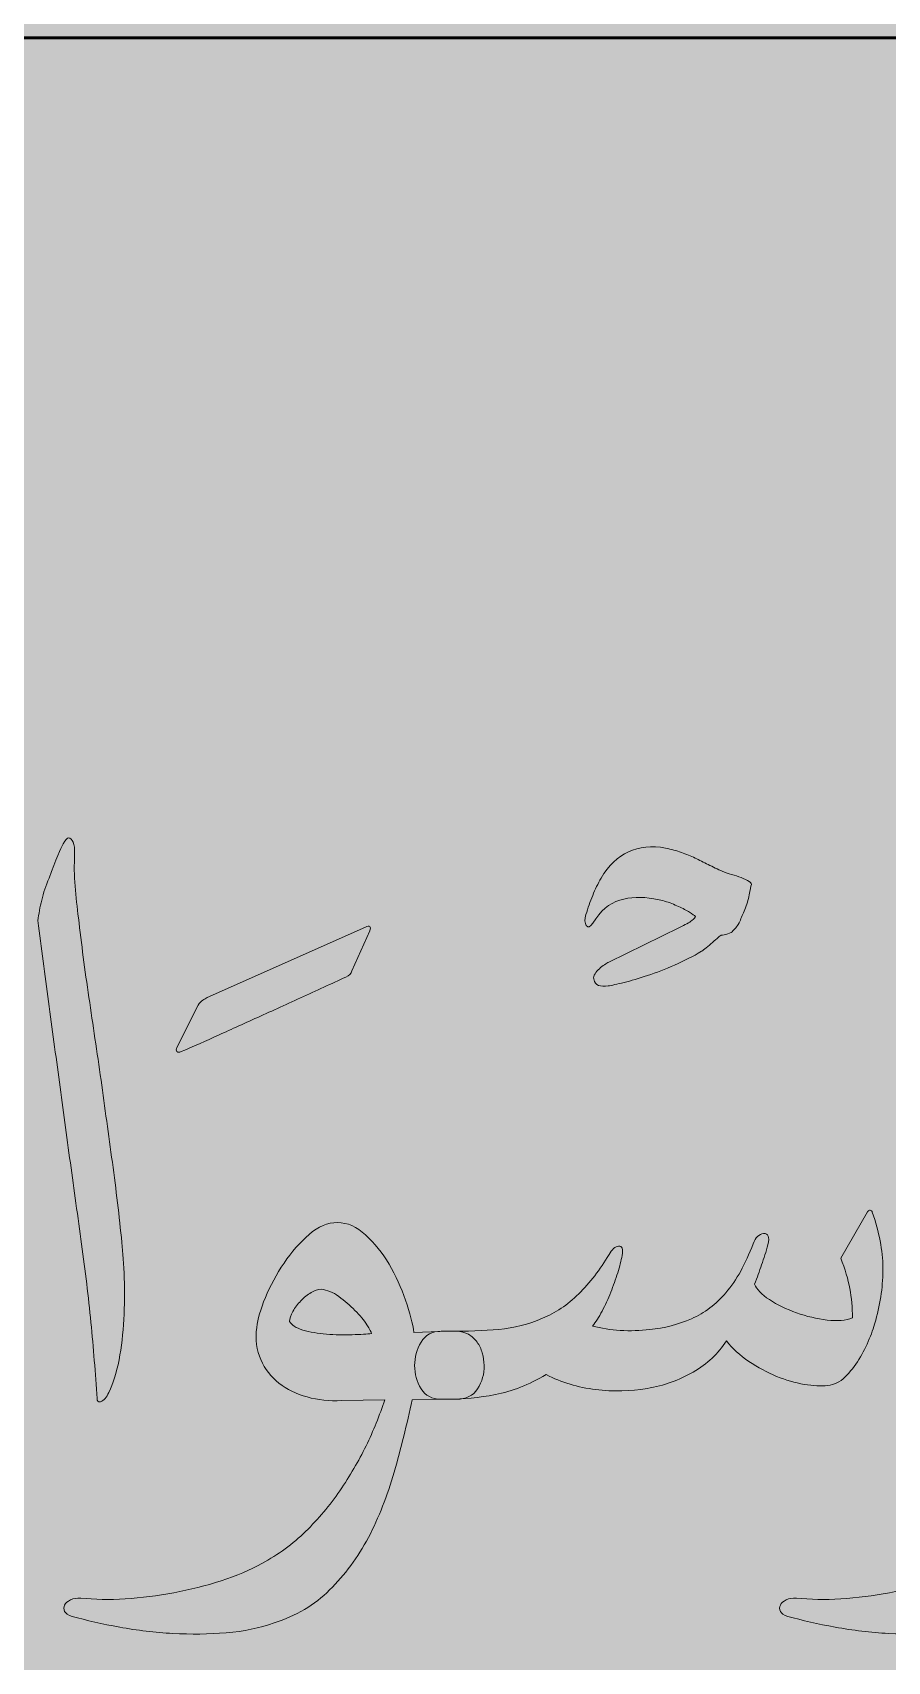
# Model space of a CAD drawing. Header units: inches. Extents: x -1481 to -429, y -1676 to -696.
# Drawn here: x -857.57 to -847.21, y -884.96 to -865.23 of the extents above; entities that cross this region are included whole.
import ezdxf

# ---------------------------------------------------------------- set-up
doc = ezdxf.new("R2010")
doc.units = ezdxf.units.IN
doc.header["$MEASUREMENT"] = 0
doc.layers.add('Layer 1', color=7, linetype='Continuous')

# ---------------------------------------------------------------- blocks, each defined once
blk = doc.blocks.new('block 233')
at = {"layer": 'Layer 1', "true_color": 0x009344}
h = blk.add_hatch(color=114, dxfattribs=at)
h.dxf.hatch_style = 2
h.paths.add_polyline_path([(-693.785, -985.727), (-933.785, -985.727), (-933.785, -695.727), (-693.785, -695.727)])
blk = doc.blocks.new('block 298')
at = {"layer": 'Layer 1', "true_color": 0x49c6ea}
h = blk.add_hatch(color=133, dxfattribs=at)
h.dxf.hatch_style = 2
h.paths.add_polyline_path([(-918.978, -972.482), (-748.663, -972.482), (-748.663, -755.291), (-918.978, -755.291)])
h = blk.add_hatch(color=133, dxfattribs=at)
h.dxf.hatch_style = 2
h.paths.add_polyline_path([(-907.24, -967.404), (-761.143, -967.404), (-761.143, -765.838), (-907.24, -765.838)])
at = {"layer": 'Layer 1', "true_color": 0xfff4c8}
h = blk.add_hatch(color=254, dxfattribs=at)
h.dxf.hatch_style = 2
h.paths.add_polyline_path([(-911.867, -897.818), (-756.165, -897.818), (-756.165, -865.294), (-911.867, -865.294)])
at = {"layer": 'Layer 1', "lineweight": 0}
blk.add_lwpolyline([(-911.867, -897.818), (-756.165, -897.818), (-756.165, -865.294), (-911.867, -865.294), (-911.867, -897.818)], dxfattribs=at)
at = {"layer": 'Layer 1', "color": 44, "lineweight": 53, "true_color": 0xaf7e09}
blk.add_lwpolyline([(-911.867, -897.818), (-756.165, -897.818), (-756.165, -865.294), (-911.867, -865.294), (-911.867, -897.818)], dxfattribs=at)
blk = doc.blocks.new('block 332')
at = {"layer": 'Layer 1', "true_color": 0x231f20}
h = blk.add_hatch(color=250, dxfattribs=at)
h.dxf.hatch_style = 2
edge = h.paths.add_edge_path()
edge.add_spline(control_points=[(-853.777, -876.671), (-853.952, -876.752), (-854.135, -876.836), (-854.326, -876.923), (-854.517, -877.01), (-854.701, -877.095), (-854.88, -877.175), (-855.058, -877.255), (-855.224, -877.331), (-855.378, -877.401), (-855.532, -877.471), (-855.663, -877.529), (-855.772, -877.574), (-855.796, -877.584), (-855.814, -877.584), (-855.825, -877.574), (-855.835, -877.563), (-855.835, -877.548), (-855.825, -877.527), (-855.825, -877.527), (-855.567, -877.012), (-855.567, -877.012), (-855.55, -876.984), (-855.531, -876.964), (-855.512, -876.952), (-855.493, -876.94), (-855.475, -876.928), (-855.457, -876.918), (-855.457, -876.918), (-853.541, -876.068), (-853.541, -876.068), (-853.485, -876.043), (-853.468, -876.057), (-853.489, -876.11), (-853.489, -876.11), (-853.704, -876.598), (-853.704, -876.598), (-853.715, -876.629), (-853.739, -876.654), (-853.777, -876.671)], knot_values=[0, 0, 0, 0, 1, 1, 1, 2, 2, 2, 3, 3, 3, 4, 4, 4, 5, 5, 5, 6, 6, 6, 7, 7, 7, 8, 8, 8, 9, 9, 9, 10, 10, 10, 11, 11, 11, 12, 12, 12, 13, 13, 13, 13], degree=3, periodic=1)
at = {"layer": 'Layer 1', "lineweight": 0}
blk.add_open_spline([(-853.777, -876.671), (-853.952, -876.752), (-854.135, -876.836), (-854.326, -876.923), (-854.517, -877.01), (-854.701, -877.095), (-854.88, -877.175), (-855.058, -877.255), (-855.224, -877.331), (-855.378, -877.401), (-855.532, -877.471), (-855.663, -877.529), (-855.772, -877.574), (-855.796, -877.584), (-855.814, -877.584), (-855.825, -877.574), (-855.835, -877.563), (-855.835, -877.548), (-855.825, -877.527), (-855.825, -877.527), (-855.567, -877.012), (-855.567, -877.012), (-855.55, -876.984), (-855.531, -876.964), (-855.512, -876.952), (-855.493, -876.94), (-855.475, -876.928), (-855.457, -876.918), (-855.457, -876.918), (-853.541, -876.068), (-853.541, -876.068), (-853.485, -876.043), (-853.468, -876.057), (-853.489, -876.11), (-853.489, -876.11), (-853.704, -876.598), (-853.704, -876.598), (-853.715, -876.629), (-853.739, -876.654), (-853.777, -876.671)], degree=3, knots=[0, 0, 0, 0, 1, 1, 1, 2, 2, 2, 3, 3, 3, 4, 4, 4, 5, 5, 5, 6, 6, 6, 7, 7, 7, 8, 8, 8, 9, 9, 9, 10, 10, 10, 11, 11, 11, 12, 12, 12, 13, 13, 13, 13], dxfattribs=at)
blk = doc.blocks.new('block 333')
at = {"layer": 'Layer 1', "true_color": 0x231f20}
h = blk.add_hatch(color=250, dxfattribs=at)
h.dxf.hatch_style = 2
edge = h.paths.add_edge_path()
edge.add_spline(control_points=[(-848.863, -875.55), (-848.87, -875.575), (-848.878, -875.617), (-848.889, -875.677), (-848.9, -875.736), (-848.917, -875.795), (-848.942, -875.855), (-848.963, -875.904), (-848.983, -875.952), (-849.004, -875.999), (-849.025, -876.047), (-849.054, -876.084), (-849.088, -876.112), (-849.096, -876.126), (-849.116, -876.138), (-849.149, -876.149), (-849.182, -876.159), (-849.209, -876.165), (-849.23, -876.165), (-849.234, -876.165), (-849.245, -876.173), (-849.264, -876.191), (-849.283, -876.208), (-849.306, -876.228), (-849.333, -876.251), (-849.359, -876.274), (-849.384, -876.296), (-849.409, -876.317), (-849.433, -876.338), (-849.452, -876.352), (-849.466, -876.359), (-849.571, -876.422), (-849.681, -876.478), (-849.794, -876.527), (-849.908, -876.576), (-850.017, -876.618), (-850.122, -876.653), (-850.227, -876.688), (-850.322, -876.716), (-850.406, -876.737), (-850.49, -876.758), (-850.555, -876.772), (-850.6, -876.779), (-850.645, -876.786), (-850.684, -876.784), (-850.715, -876.773), (-850.747, -876.763), (-850.766, -876.737), (-850.773, -876.695), (-850.777, -876.674), (-850.772, -876.653), (-850.757, -876.632), (-850.744, -876.611), (-850.726, -876.591), (-850.705, -876.571), (-850.684, -876.552), (-850.663, -876.535), (-850.642, -876.522), (-850.621, -876.507), (-850.604, -876.497), (-850.59, -876.49), (-850.59, -876.49), (-849.734, -876.07), (-849.734, -876.07), (-849.664, -876.039), (-849.614, -876.011), (-849.584, -875.986), (-849.555, -875.962), (-849.54, -875.946), (-849.54, -875.939), (-849.54, -875.936), (-849.556, -875.923), (-849.587, -875.902), (-849.619, -875.881), (-849.659, -875.858), (-849.708, -875.834), (-849.757, -875.81), (-849.811, -875.787), (-849.871, -875.766), (-849.93, -875.745), (-849.988, -875.731), (-850.044, -875.724), (-850.194, -875.696), (-850.332, -875.701), (-850.458, -875.74), (-850.584, -875.778), (-850.693, -875.87), (-850.784, -876.018), (-850.815, -876.067), (-850.842, -876.076), (-850.863, -876.047), (-850.883, -876.017), (-850.885, -875.972), (-850.868, -875.913), (-850.843, -875.836), (-850.816, -875.76), (-850.786, -875.684), (-850.757, -875.609), (-850.722, -875.538), (-850.684, -875.472), (-850.502, -875.167), (-850.241, -875.047), (-849.902, -875.109), (-849.832, -875.124), (-849.768, -875.141), (-849.71, -875.162), (-849.653, -875.183), (-849.597, -875.206), (-849.545, -875.23), (-849.493, -875.255), (-849.439, -875.281), (-849.385, -875.309), (-849.331, -875.337), (-849.272, -875.365), (-849.209, -875.393), (-849.195, -875.4), (-849.169, -875.409), (-849.131, -875.419), (-849.092, -875.43), (-849.054, -875.442), (-849.015, -875.456), (-848.977, -875.47), (-848.942, -875.485), (-848.91, -875.5), (-848.878, -875.516), (-848.863, -875.533), (-848.863, -875.55)], knot_values=[0, 0, 0, 0, 1, 1, 1, 2, 2, 2, 3, 3, 3, 4, 4, 4, 5, 5, 5, 6, 6, 6, 7, 7, 7, 8, 8, 8, 9, 9, 9, 10, 10, 10, 11, 11, 11, 12, 12, 12, 13, 13, 13, 14, 14, 14, 15, 15, 15, 16, 16, 16, 17, 17, 17, 18, 18, 18, 19, 19, 19, 20, 20, 20, 21, 21, 21, 22, 22, 22, 23, 23, 23, 24, 24, 24, 25, 25, 25, 26, 26, 26, 27, 27, 27, 28, 28, 28, 29, 29, 29, 30, 30, 30, 31, 31, 31, 32, 32, 32, 33, 33, 33, 34, 34, 34, 35, 35, 35, 36, 36, 36, 37, 37, 37, 38, 38, 38, 39, 39, 39, 40, 40, 40, 41, 41, 41, 42, 42, 42, 42], degree=3, periodic=1)
at = {"layer": 'Layer 1', "lineweight": 0}
blk.add_open_spline([(-848.863, -875.55), (-848.87, -875.575), (-848.878, -875.617), (-848.889, -875.677), (-848.9, -875.736), (-848.917, -875.795), (-848.942, -875.855), (-848.963, -875.904), (-848.983, -875.952), (-849.004, -875.999), (-849.025, -876.047), (-849.054, -876.084), (-849.088, -876.112), (-849.096, -876.126), (-849.116, -876.138), (-849.149, -876.149), (-849.182, -876.159), (-849.209, -876.165), (-849.23, -876.165), (-849.234, -876.165), (-849.245, -876.173), (-849.264, -876.191), (-849.283, -876.208), (-849.306, -876.228), (-849.333, -876.251), (-849.359, -876.274), (-849.384, -876.296), (-849.409, -876.317), (-849.433, -876.338), (-849.452, -876.352), (-849.466, -876.359), (-849.571, -876.422), (-849.681, -876.478), (-849.794, -876.527), (-849.908, -876.576), (-850.017, -876.618), (-850.122, -876.653), (-850.227, -876.688), (-850.322, -876.716), (-850.406, -876.737), (-850.49, -876.758), (-850.555, -876.772), (-850.6, -876.779), (-850.645, -876.786), (-850.684, -876.784), (-850.715, -876.773), (-850.747, -876.763), (-850.766, -876.737), (-850.773, -876.695), (-850.777, -876.674), (-850.772, -876.653), (-850.757, -876.632), (-850.744, -876.611), (-850.726, -876.591), (-850.705, -876.571), (-850.684, -876.552), (-850.663, -876.535), (-850.642, -876.522), (-850.621, -876.507), (-850.604, -876.497), (-850.59, -876.49), (-850.59, -876.49), (-849.734, -876.07), (-849.734, -876.07), (-849.664, -876.039), (-849.614, -876.011), (-849.584, -875.986), (-849.555, -875.962), (-849.54, -875.946), (-849.54, -875.939), (-849.54, -875.936), (-849.556, -875.923), (-849.587, -875.902), (-849.619, -875.881), (-849.659, -875.858), (-849.708, -875.834), (-849.757, -875.81), (-849.811, -875.787), (-849.871, -875.766), (-849.93, -875.745), (-849.988, -875.731), (-850.044, -875.724), (-850.194, -875.696), (-850.332, -875.701), (-850.458, -875.74), (-850.584, -875.778), (-850.693, -875.87), (-850.784, -876.018), (-850.815, -876.067), (-850.842, -876.076), (-850.863, -876.047), (-850.883, -876.017), (-850.885, -875.972), (-850.868, -875.913), (-850.843, -875.836), (-850.816, -875.76), (-850.786, -875.684), (-850.757, -875.609), (-850.722, -875.538), (-850.684, -875.472), (-850.502, -875.167), (-850.241, -875.047), (-849.902, -875.109), (-849.832, -875.124), (-849.768, -875.141), (-849.71, -875.162), (-849.653, -875.183), (-849.597, -875.206), (-849.545, -875.23), (-849.493, -875.255), (-849.439, -875.281), (-849.385, -875.309), (-849.331, -875.337), (-849.272, -875.365), (-849.209, -875.393), (-849.195, -875.4), (-849.169, -875.409), (-849.131, -875.419), (-849.092, -875.43), (-849.054, -875.442), (-849.015, -875.456), (-848.977, -875.47), (-848.942, -875.485), (-848.91, -875.5), (-848.878, -875.516), (-848.863, -875.533), (-848.863, -875.55)], degree=3, knots=[0, 0, 0, 0, 1, 1, 1, 2, 2, 2, 3, 3, 3, 4, 4, 4, 5, 5, 5, 6, 6, 6, 7, 7, 7, 8, 8, 8, 9, 9, 9, 10, 10, 10, 11, 11, 11, 12, 12, 12, 13, 13, 13, 14, 14, 14, 15, 15, 15, 16, 16, 16, 17, 17, 17, 18, 18, 18, 19, 19, 19, 20, 20, 20, 21, 21, 21, 22, 22, 22, 23, 23, 23, 24, 24, 24, 25, 25, 25, 26, 26, 26, 27, 27, 27, 28, 28, 28, 29, 29, 29, 30, 30, 30, 31, 31, 31, 32, 32, 32, 33, 33, 33, 34, 34, 34, 35, 35, 35, 36, 36, 36, 37, 37, 37, 38, 38, 38, 39, 39, 39, 40, 40, 40, 41, 41, 41, 42, 42, 42, 42], dxfattribs=at)
blk = doc.blocks.new('block 297')
at = {"layer": 'Layer 1', "true_color": 0x231f20}
h = blk.add_hatch(color=250, dxfattribs=at)
h.dxf.hatch_style = 2
edge = h.paths.add_edge_path()
edge.add_spline(control_points=[(-862.208, -880.47), (-862.124, -880.533), (-862.019, -880.578), (-861.893, -880.604), (-861.767, -880.63), (-861.638, -880.642), (-861.507, -880.638), (-861.376, -880.635), (-861.248, -880.618), (-861.124, -880.588), (-861, -880.558), (-860.896, -880.517), (-860.812, -880.465), (-860.644, -880.367), (-860.513, -880.239), (-860.418, -880.082), (-860.324, -879.924), (-860.227, -879.73), (-860.129, -879.499), (-860.115, -879.464), (-860.094, -879.435), (-860.066, -879.412), (-860.038, -879.39), (-860.011, -879.377), (-859.985, -879.373), (-859.959, -879.37), (-859.938, -879.377), (-859.922, -879.394), (-859.906, -879.412), (-859.904, -879.443), (-859.914, -879.489), (-859.935, -879.58), (-859.957, -879.664), (-859.98, -879.74), (-860.003, -879.817), (-860.033, -879.91), (-860.072, -880.019), (-860.058, -880.085), (-860.004, -880.157), (-859.912, -880.234), (-859.819, -880.311), (-859.707, -880.376), (-859.576, -880.431), (-859.444, -880.485), (-859.304, -880.521), (-859.153, -880.538), (-859.003, -880.556), (-858.861, -880.538), (-858.728, -880.486), (-858.728, -880.353), (-858.737, -880.23), (-858.754, -880.116), (-858.772, -880.002), (-858.802, -879.875), (-858.844, -879.735), (-858.844, -879.735), (-858.534, -879.116), (-858.534, -879.116), (-858.509, -879.07), (-858.488, -879.067), (-858.471, -879.105), (-858.387, -879.382), (-858.343, -879.625), (-858.34, -879.835), (-858.336, -880.045), (-858.366, -880.267), (-858.429, -880.502), (-858.45, -880.585), (-858.477, -880.67), (-858.51, -880.756), (-858.544, -880.842), (-858.583, -880.921), (-858.628, -880.995), (-858.674, -881.068), (-858.727, -881.131), (-858.788, -881.184), (-858.85, -881.236), (-858.919, -881.273), (-858.996, -881.294), (-859.125, -881.326), (-859.255, -881.334), (-859.384, -881.32), (-859.514, -881.306), (-859.639, -881.272), (-859.759, -881.218), (-859.88, -881.164), (-859.994, -881.09), (-860.101, -880.998), (-860.207, -880.905), (-860.301, -880.797), (-860.381, -880.675), (-860.595, -880.951), (-860.829, -881.15), (-861.085, -881.27), (-861.34, -881.391), (-861.63, -881.441), (-861.956, -881.42), (-861.931, -881.591), (-861.918, -881.764), (-861.916, -881.937), (-861.915, -882.11), (-861.927, -882.282), (-861.953, -882.451), (-861.979, -882.621), (-862.021, -882.785), (-862.079, -882.945), (-862.137, -883.104), (-862.215, -883.252), (-862.313, -883.388), (-862.46, -883.588), (-862.633, -883.762), (-862.832, -883.91), (-863.032, -884.059), (-863.245, -884.182), (-863.473, -884.28), (-863.704, -884.378), (-863.942, -884.451), (-864.186, -884.498), (-864.431, -884.545), (-864.675, -884.569), (-864.916, -884.569), (-865.196, -884.569), (-865.458, -884.525), (-865.703, -884.438), (-865.948, -884.35), (-866.161, -884.224), (-866.341, -884.06), (-866.521, -883.895), (-866.664, -883.695), (-866.769, -883.459), (-866.874, -883.223), (-866.926, -882.954), (-866.926, -882.653), (-866.926, -882.324), (-866.871, -882.007), (-866.761, -881.701), (-866.651, -881.395), (-866.506, -881.105), (-866.328, -880.832), (-866.307, -880.801), (-866.288, -880.786), (-866.273, -880.788), (-866.257, -880.789), (-866.244, -880.799), (-866.233, -880.816), (-866.223, -880.834), (-866.216, -880.854), (-866.212, -880.877), (-866.209, -880.9), (-866.209, -880.914), (-866.212, -880.921), (-866.279, -881.1), (-866.339, -881.271), (-866.393, -881.436), (-866.448, -881.6), (-866.488, -881.759), (-866.514, -881.913), (-866.54, -882.067), (-866.549, -882.219), (-866.54, -882.367), (-866.532, -882.516), (-866.496, -882.666), (-866.433, -882.816), (-866.321, -883.089), (-866.14, -883.311), (-865.89, -883.483), (-865.639, -883.654), (-865.297, -883.74), (-864.864, -883.74), (-864.619, -883.74), (-864.37, -883.717), (-864.118, -883.672), (-863.866, -883.626), (-863.623, -883.554), (-863.389, -883.456), (-863.154, -883.358), (-862.938, -883.232), (-862.741, -883.079), (-862.543, -882.925), (-862.378, -882.739), (-862.245, -882.522), (-862.245, -882.333), (-862.263, -882.154), (-862.3, -881.984), (-862.336, -881.814), (-862.386, -881.651), (-862.449, -881.493), (-862.512, -881.333), (-862.586, -881.175), (-862.67, -881.021), (-862.754, -880.867), (-862.843, -880.71), (-862.937, -880.549), (-862.899, -880.423), (-862.869, -880.301), (-862.848, -880.184), (-862.827, -880.067), (-862.796, -879.947), (-862.754, -879.824), (-862.743, -879.797), (-862.729, -879.783), (-862.712, -879.785), (-862.694, -879.787), (-862.675, -879.8), (-862.654, -879.824), (-862.57, -879.943), (-862.493, -880.055), (-862.423, -880.16), (-862.353, -880.265), (-862.281, -880.369), (-862.208, -880.47)], knot_values=[0, 0, 0, 0, 1, 1, 1, 2, 2, 2, 3, 3, 3, 4, 4, 4, 5, 5, 5, 6, 6, 6, 7, 7, 7, 8, 8, 8, 9, 9, 9, 10, 10, 10, 11, 11, 11, 12, 12, 12, 13, 13, 13, 14, 14, 14, 15, 15, 15, 16, 16, 16, 17, 17, 17, 18, 18, 18, 19, 19, 19, 20, 20, 20, 21, 21, 21, 22, 22, 22, 23, 23, 23, 24, 24, 24, 25, 25, 25, 26, 26, 26, 27, 27, 27, 28, 28, 28, 29, 29, 29, 30, 30, 30, 31, 31, 31, 32, 32, 32, 33, 33, 33, 34, 34, 34, 35, 35, 35, 36, 36, 36, 37, 37, 37, 38, 38, 38, 39, 39, 39, 40, 40, 40, 41, 41, 41, 42, 42, 42, 43, 43, 43, 44, 44, 44, 45, 45, 45, 46, 46, 46, 47, 47, 47, 48, 48, 48, 49, 49, 49, 50, 50, 50, 51, 51, 51, 52, 52, 52, 53, 53, 53, 54, 54, 54, 55, 55, 55, 56, 56, 56, 57, 57, 57, 58, 58, 58, 59, 59, 59, 60, 60, 60, 61, 61, 61, 62, 62, 62, 63, 63, 63, 64, 64, 64, 65, 65, 65, 66, 66, 66, 67, 67, 67, 68, 68, 68, 69, 69, 69, 70, 70, 70, 70], degree=3, periodic=1)
edge = h.paths.add_edge_path()
edge.add_spline(control_points=[(-857.143, -874.985), (-857.088, -874.989), (-857.061, -875.054), (-857.065, -875.18), (-857.072, -875.313), (-857.07, -875.443), (-857.06, -875.571), (-857.049, -875.698), (-857.035, -875.827), (-857.018, -875.956), (-856.983, -876.268), (-856.941, -876.589), (-856.892, -876.919), (-856.843, -877.25), (-856.794, -877.583), (-856.745, -877.919), (-856.699, -878.252), (-856.654, -878.584), (-856.608, -878.916), (-856.563, -879.249), (-856.524, -879.573), (-856.493, -879.887), (-856.479, -880.01), (-856.469, -880.153), (-856.464, -880.318), (-856.459, -880.482), (-856.46, -880.649), (-856.469, -880.819), (-856.478, -880.989), (-856.497, -881.152), (-856.527, -881.31), (-856.557, -881.467), (-856.598, -881.598), (-856.65, -881.703), (-856.678, -881.763), (-856.711, -881.801), (-856.75, -881.819), (-856.781, -881.822), (-856.795, -881.808), (-856.792, -881.777), (-856.813, -881.472), (-856.838, -881.165), (-856.868, -880.856), (-856.898, -880.546), (-856.935, -880.23), (-856.981, -879.908), (-857.026, -879.576), (-857.072, -879.247), (-857.117, -878.922), (-857.163, -878.596), (-857.206, -878.271), (-857.248, -877.946), (-857.294, -877.62), (-857.339, -877.295), (-857.382, -876.969), (-857.426, -876.644), (-857.469, -876.317), (-857.511, -875.988), (-857.5, -875.907), (-857.485, -875.824), (-857.464, -875.739), (-857.443, -875.653), (-857.413, -875.564), (-857.374, -875.473), (-857.29, -875.246), (-857.234, -875.108), (-857.204, -875.059), (-857.174, -875.01), (-857.154, -874.985), (-857.143, -874.985)], knot_values=[0, 0, 0, 0, 1, 1, 1, 2, 2, 2, 3, 3, 3, 4, 4, 4, 5, 5, 5, 6, 6, 6, 7, 7, 7, 8, 8, 8, 9, 9, 9, 10, 10, 10, 11, 11, 11, 12, 12, 12, 13, 13, 13, 14, 14, 14, 15, 15, 15, 16, 16, 16, 17, 17, 17, 18, 18, 18, 19, 19, 19, 20, 20, 20, 21, 21, 21, 22, 22, 22, 23, 23, 23, 23], degree=3, periodic=1)
h = blk.add_hatch(color=250, dxfattribs=at)
h.dxf.hatch_style = 2
edge = h.paths.add_edge_path()
edge.add_spline(control_points=[(-848.84, -879.903), (-848.812, -879.826), (-848.77, -879.785), (-848.714, -879.78), (-848.658, -879.775), (-848.64, -879.819), (-848.661, -879.914), (-848.686, -879.998), (-848.711, -880.079), (-848.738, -880.158), (-848.764, -880.236), (-848.793, -880.314), (-848.824, -880.391), (-848.8, -880.454), (-848.739, -880.517), (-848.643, -880.58), (-848.547, -880.643), (-848.438, -880.696), (-848.315, -880.738), (-848.193, -880.783), (-848.069, -880.813), (-847.945, -880.827), (-847.821, -880.841), (-847.719, -880.832), (-847.638, -880.801), (-847.638, -880.675), (-847.648, -880.557), (-847.669, -880.446), (-847.69, -880.336), (-847.727, -880.213), (-847.78, -880.076), (-847.78, -880.076), (-847.454, -879.515), (-847.454, -879.515), (-847.447, -879.501), (-847.437, -879.495), (-847.423, -879.496), (-847.409, -879.498), (-847.4, -879.506), (-847.397, -879.52), (-847.313, -879.761), (-847.27, -879.985), (-847.268, -880.192), (-847.266, -880.398), (-847.295, -880.61), (-847.355, -880.827), (-847.372, -880.893), (-847.398, -880.97), (-847.433, -881.055), (-847.468, -881.141), (-847.51, -881.224), (-847.559, -881.305), (-847.608, -881.385), (-847.664, -881.456), (-847.727, -881.517), (-847.79, -881.578), (-847.86, -881.612), (-847.937, -881.619), (-848.018, -881.63), (-848.113, -881.626), (-848.223, -881.606), (-848.333, -881.587), (-848.445, -881.555), (-848.556, -881.509), (-848.672, -881.46), (-848.784, -881.4), (-848.892, -881.328), (-849.001, -881.256), (-849.092, -881.173), (-849.165, -881.079), (-849.263, -881.233), (-849.397, -881.359), (-849.567, -881.457), (-849.737, -881.555), (-849.923, -881.621), (-850.126, -881.656), (-850.329, -881.691), (-850.537, -881.696), (-850.75, -881.669), (-850.964, -881.643), (-851.163, -881.583), (-851.349, -881.488), (-851.559, -881.611), (-851.764, -881.691), (-851.965, -881.73), (-852.167, -881.768), (-852.355, -881.787), (-852.53, -881.787), (-852.53, -881.787), (-852.624, -881.787), (-852.624, -881.787), (-852.732, -881.787), (-852.813, -881.745), (-852.865, -881.659), (-852.918, -881.573), (-852.944, -881.48), (-852.944, -881.378), (-852.944, -881.277), (-852.918, -881.182), (-852.865, -881.095), (-852.813, -881.007), (-852.732, -880.963), (-852.624, -880.963), (-852.624, -880.963), (-852.53, -880.963), (-852.53, -880.963), (-852.309, -880.963), (-852.107, -880.956), (-851.923, -880.94), (-851.74, -880.924), (-851.564, -880.879), (-851.396, -880.806), (-851.238, -880.743), (-851.091, -880.644), (-850.955, -880.509), (-850.819, -880.375), (-850.696, -880.216), (-850.588, -880.034), (-850.553, -879.971), (-850.514, -879.937), (-850.472, -879.932), (-850.43, -879.927), (-850.416, -879.964), (-850.43, -880.045), (-850.441, -880.108), (-850.458, -880.178), (-850.483, -880.255), (-850.507, -880.332), (-850.535, -880.411), (-850.567, -880.491), (-850.598, -880.572), (-850.633, -880.648), (-850.672, -880.719), (-850.71, -880.791), (-850.749, -880.851), (-850.787, -880.9), (-850.682, -880.928), (-850.57, -880.946), (-850.451, -880.953), (-850.332, -880.96), (-850.213, -880.956), (-850.094, -880.942), (-849.916, -880.925), (-849.747, -880.881), (-849.588, -880.811), (-849.429, -880.741), (-849.29, -880.636), (-849.171, -880.496), (-849.104, -880.419), (-849.045, -880.332), (-848.992, -880.234), (-848.94, -880.136), (-848.889, -880.026), (-848.84, -879.903)], knot_values=[0, 0, 0, 0, 1, 1, 1, 2, 2, 2, 3, 3, 3, 4, 4, 4, 5, 5, 5, 6, 6, 6, 7, 7, 7, 8, 8, 8, 9, 9, 9, 10, 10, 10, 11, 11, 11, 12, 12, 12, 13, 13, 13, 14, 14, 14, 15, 15, 15, 16, 16, 16, 17, 17, 17, 18, 18, 18, 19, 19, 19, 20, 20, 20, 21, 21, 21, 22, 22, 22, 23, 23, 23, 24, 24, 24, 25, 25, 25, 26, 26, 26, 27, 27, 27, 28, 28, 28, 29, 29, 29, 30, 30, 30, 31, 31, 31, 32, 32, 32, 33, 33, 33, 34, 34, 34, 35, 35, 35, 36, 36, 36, 37, 37, 37, 38, 38, 38, 39, 39, 39, 40, 40, 40, 41, 41, 41, 42, 42, 42, 43, 43, 43, 44, 44, 44, 45, 45, 45, 46, 46, 46, 47, 47, 47, 48, 48, 48, 49, 49, 49, 50, 50, 50, 51, 51, 51, 51], degree=3, periodic=1)
h = blk.add_hatch(color=250, dxfattribs=at)
h.dxf.hatch_style = 2
edge = h.paths.add_edge_path()
edge.add_spline(control_points=[(-853.305, -881.793), (-853.305, -881.793), (-853.829, -881.803), (-853.829, -881.803), (-853.976, -881.81), (-854.115, -881.795), (-854.247, -881.759), (-854.378, -881.722), (-854.492, -881.666), (-854.588, -881.591), (-854.684, -881.515), (-854.758, -881.421), (-854.808, -881.307), (-854.859, -881.193), (-854.876, -881.063), (-854.858, -880.916), (-854.848, -880.818), (-854.813, -880.698), (-854.753, -880.554), (-854.694, -880.411), (-854.619, -880.271), (-854.527, -880.137), (-854.437, -880.002), (-854.335, -879.887), (-854.223, -879.79), (-854.111, -879.694), (-853.997, -879.646), (-853.882, -879.646), (-853.759, -879.646), (-853.645, -879.696), (-853.538, -879.796), (-853.431, -879.895), (-853.336, -880.013), (-853.252, -880.15), (-853.172, -880.29), (-853.105, -880.436), (-853.053, -880.588), (-853, -880.74), (-852.967, -880.871), (-852.953, -880.979), (-852.953, -880.979), (-852.533, -880.963), (-852.533, -880.963), (-852.533, -880.963), (-852.433, -880.963), (-852.433, -880.963), (-852.381, -880.963), (-852.334, -880.976), (-852.292, -881), (-852.25, -881.025), (-852.215, -881.056), (-852.187, -881.095), (-852.159, -881.133), (-852.138, -881.177), (-852.124, -881.226), (-852.11, -881.275), (-852.103, -881.326), (-852.103, -881.378), (-852.099, -881.48), (-852.125, -881.573), (-852.181, -881.659), (-852.237, -881.745), (-852.321, -881.787), (-852.433, -881.787), (-852.433, -881.787), (-852.533, -881.787), (-852.533, -881.787), (-852.533, -881.787), (-852.974, -881.793), (-852.974, -881.793), (-853.037, -882.09), (-853.11, -882.382), (-853.192, -882.669), (-853.274, -882.956), (-853.378, -883.22), (-853.504, -883.462), (-853.634, -883.703), (-853.79, -883.915), (-853.974, -884.097), (-854.157, -884.279), (-854.382, -884.412), (-854.648, -884.496), (-854.823, -884.559), (-855.016, -884.599), (-855.228, -884.616), (-855.44, -884.634), (-855.655, -884.636), (-855.874, -884.624), (-856.092, -884.612), (-856.308, -884.587), (-856.519, -884.548), (-856.731, -884.51), (-856.923, -884.466), (-857.094, -884.417), (-857.143, -884.403), (-857.174, -884.383), (-857.186, -884.357), (-857.198, -884.33), (-857.198, -884.305), (-857.186, -884.28), (-857.174, -884.256), (-857.15, -884.235), (-857.115, -884.217), (-857.08, -884.2), (-857.038, -884.193), (-856.989, -884.196), (-856.825, -884.214), (-856.645, -884.217), (-856.451, -884.204), (-856.257, -884.192), (-856.061, -884.168), (-855.863, -884.131), (-855.666, -884.094), (-855.474, -884.046), (-855.289, -883.987), (-855.103, -883.927), (-854.939, -883.857), (-854.795, -883.777), (-854.596, -883.668), (-854.419, -883.539), (-854.265, -883.388), (-854.111, -883.238), (-853.973, -883.073), (-853.85, -882.895), (-853.728, -882.716), (-853.622, -882.535), (-853.533, -882.352), (-853.444, -882.168), (-853.368, -881.982), (-853.305, -881.793)], knot_values=[0, 0, 0, 0, 1, 1, 1, 2, 2, 2, 3, 3, 3, 4, 4, 4, 5, 5, 5, 6, 6, 6, 7, 7, 7, 8, 8, 8, 9, 9, 9, 10, 10, 10, 11, 11, 11, 12, 12, 12, 13, 13, 13, 14, 14, 14, 15, 15, 15, 16, 16, 16, 17, 17, 17, 18, 18, 18, 19, 19, 19, 20, 20, 20, 21, 21, 21, 22, 22, 22, 23, 23, 23, 24, 24, 24, 25, 25, 25, 26, 26, 26, 27, 27, 27, 28, 28, 28, 29, 29, 29, 30, 30, 30, 31, 31, 31, 32, 32, 32, 33, 33, 33, 34, 34, 34, 35, 35, 35, 36, 36, 36, 37, 37, 37, 38, 38, 38, 39, 39, 39, 40, 40, 40, 41, 41, 41, 42, 42, 42, 43, 43, 43, 43], degree=3, periodic=1)
edge = h.paths.add_edge_path()
edge.add_spline(control_points=[(-854.459, -880.843), (-854.438, -880.888), (-854.385, -880.923), (-854.299, -880.948), (-854.213, -880.972), (-854.118, -880.989), (-854.013, -880.998), (-853.908, -881.006), (-853.804, -881.009), (-853.701, -881.005), (-853.598, -881.002), (-853.52, -880.997), (-853.467, -880.99), (-853.467, -880.976), (-853.486, -880.941), (-853.522, -880.885), (-853.559, -880.829), (-853.607, -880.771), (-853.667, -880.711), (-853.726, -880.648), (-853.792, -880.592), (-853.864, -880.541), (-853.935, -880.49), (-854.006, -880.461), (-854.076, -880.454), (-854.115, -880.454), (-854.156, -880.467), (-854.199, -880.494), (-854.243, -880.52), (-854.284, -880.553), (-854.323, -880.593), (-854.361, -880.634), (-854.394, -880.677), (-854.42, -880.722), (-854.446, -880.767), (-854.459, -880.808), (-854.459, -880.843)], knot_values=[0, 0, 0, 0, 1, 1, 1, 2, 2, 2, 3, 3, 3, 4, 4, 4, 5, 5, 5, 6, 6, 6, 7, 7, 7, 8, 8, 8, 9, 9, 9, 10, 10, 10, 11, 11, 11, 12, 12, 12, 12], degree=3, periodic=1)
h = blk.add_hatch(color=250, dxfattribs=at)
h.dxf.hatch_style = 2
edge = h.paths.add_edge_path()
edge.add_spline(control_points=[(-844.63, -881.793), (-844.63, -881.793), (-845.155, -881.803), (-845.155, -881.803), (-845.302, -881.81), (-845.441, -881.795), (-845.572, -881.759), (-845.704, -881.722), (-845.817, -881.666), (-845.913, -881.591), (-846.01, -881.515), (-846.083, -881.421), (-846.134, -881.307), (-846.185, -881.193), (-846.201, -881.063), (-846.184, -880.916), (-846.173, -880.818), (-846.138, -880.698), (-846.079, -880.554), (-846.019, -880.411), (-845.944, -880.271), (-845.853, -880.137), (-845.762, -880.002), (-845.661, -879.887), (-845.549, -879.79), (-845.437, -879.694), (-845.323, -879.646), (-845.208, -879.646), (-845.085, -879.646), (-844.971, -879.696), (-844.864, -879.796), (-844.757, -879.895), (-844.662, -880.013), (-844.578, -880.15), (-844.497, -880.29), (-844.431, -880.436), (-844.378, -880.588), (-844.326, -880.74), (-844.293, -880.871), (-844.279, -880.979), (-844.279, -880.979), (-843.859, -880.963), (-843.859, -880.963), (-843.859, -880.963), (-843.759, -880.963), (-843.759, -880.963), (-843.706, -880.963), (-843.659, -880.976), (-843.617, -881), (-843.575, -881.025), (-843.54, -881.056), (-843.512, -881.095), (-843.484, -881.133), (-843.463, -881.177), (-843.449, -881.226), (-843.435, -881.275), (-843.428, -881.326), (-843.428, -881.378), (-843.425, -881.48), (-843.451, -881.573), (-843.507, -881.659), (-843.563, -881.745), (-843.647, -881.787), (-843.759, -881.787), (-843.759, -881.787), (-843.859, -881.787), (-843.859, -881.787), (-843.859, -881.787), (-844.3, -881.793), (-844.3, -881.793), (-844.363, -882.09), (-844.435, -882.382), (-844.517, -882.669), (-844.6, -882.956), (-844.704, -883.22), (-844.83, -883.462), (-844.959, -883.703), (-845.116, -883.915), (-845.299, -884.097), (-845.483, -884.279), (-845.708, -884.412), (-845.974, -884.496), (-846.149, -884.559), (-846.342, -884.599), (-846.554, -884.616), (-846.766, -884.634), (-846.981, -884.636), (-847.199, -884.624), (-847.418, -884.612), (-847.633, -884.587), (-847.845, -884.548), (-848.057, -884.51), (-848.248, -884.466), (-848.42, -884.417), (-848.469, -884.403), (-848.499, -884.383), (-848.511, -884.357), (-848.524, -884.33), (-848.524, -884.305), (-848.511, -884.28), (-848.499, -884.256), (-848.476, -884.235), (-848.441, -884.217), (-848.406, -884.2), (-848.364, -884.193), (-848.315, -884.196), (-848.15, -884.214), (-847.971, -884.217), (-847.777, -884.204), (-847.583, -884.192), (-847.387, -884.168), (-847.189, -884.131), (-846.991, -884.094), (-846.8, -884.046), (-846.614, -883.987), (-846.429, -883.927), (-846.264, -883.857), (-846.121, -883.777), (-845.921, -883.668), (-845.745, -883.539), (-845.591, -883.388), (-845.437, -883.238), (-845.299, -883.073), (-845.176, -882.895), (-845.054, -882.716), (-844.948, -882.535), (-844.859, -882.352), (-844.769, -882.168), (-844.693, -881.982), (-844.63, -881.793)], knot_values=[0, 0, 0, 0, 1, 1, 1, 2, 2, 2, 3, 3, 3, 4, 4, 4, 5, 5, 5, 6, 6, 6, 7, 7, 7, 8, 8, 8, 9, 9, 9, 10, 10, 10, 11, 11, 11, 12, 12, 12, 13, 13, 13, 14, 14, 14, 15, 15, 15, 16, 16, 16, 17, 17, 17, 18, 18, 18, 19, 19, 19, 20, 20, 20, 21, 21, 21, 22, 22, 22, 23, 23, 23, 24, 24, 24, 25, 25, 25, 26, 26, 26, 27, 27, 27, 28, 28, 28, 29, 29, 29, 30, 30, 30, 31, 31, 31, 32, 32, 32, 33, 33, 33, 34, 34, 34, 35, 35, 35, 36, 36, 36, 37, 37, 37, 38, 38, 38, 39, 39, 39, 40, 40, 40, 41, 41, 41, 42, 42, 42, 43, 43, 43, 43], degree=3, periodic=1)
edge = h.paths.add_edge_path()
edge.add_spline(control_points=[(-845.785, -880.843), (-845.764, -880.888), (-845.711, -880.923), (-845.625, -880.948), (-845.539, -880.972), (-845.444, -880.989), (-845.339, -880.998), (-845.234, -881.006), (-845.13, -881.009), (-845.026, -881.005), (-844.923, -881.002), (-844.845, -880.997), (-844.793, -880.99), (-844.793, -880.976), (-844.811, -880.941), (-844.848, -880.885), (-844.885, -880.829), (-844.933, -880.771), (-844.992, -880.711), (-845.052, -880.648), (-845.118, -880.592), (-845.189, -880.541), (-845.261, -880.49), (-845.332, -880.461), (-845.402, -880.454), (-845.44, -880.454), (-845.481, -880.467), (-845.525, -880.494), (-845.569, -880.52), (-845.61, -880.553), (-845.648, -880.593), (-845.687, -880.634), (-845.719, -880.677), (-845.746, -880.722), (-845.772, -880.767), (-845.785, -880.808), (-845.785, -880.843)], knot_values=[0, 0, 0, 0, 1, 1, 1, 2, 2, 2, 3, 3, 3, 4, 4, 4, 5, 5, 5, 6, 6, 6, 7, 7, 7, 8, 8, 8, 9, 9, 9, 10, 10, 10, 11, 11, 11, 12, 12, 12, 12], degree=3, periodic=1)
at = {"layer": 'Layer 1', "lineweight": 0}
for points, knots in [([(-857.143, -874.985), (-857.088, -874.989), (-857.061, -875.054), (-857.065, -875.18), (-857.072, -875.313), (-857.07, -875.443), (-857.06, -875.571), (-857.049, -875.698), (-857.035, -875.827), (-857.018, -875.956), (-856.983, -876.268), (-856.941, -876.589), (-856.892, -876.919), (-856.843, -877.25), (-856.794, -877.583), (-856.745, -877.919), (-856.699, -878.252), (-856.654, -878.584), (-856.608, -878.916), (-856.563, -879.249), (-856.524, -879.573), (-856.493, -879.887), (-856.479, -880.01), (-856.469, -880.153), (-856.464, -880.318), (-856.459, -880.482), (-856.46, -880.649), (-856.469, -880.819), (-856.478, -880.989), (-856.497, -881.152), (-856.527, -881.31), (-856.557, -881.467), (-856.598, -881.598), (-856.65, -881.703), (-856.678, -881.763), (-856.711, -881.801), (-856.75, -881.819), (-856.781, -881.822), (-856.795, -881.808), (-856.792, -881.777), (-856.813, -881.472), (-856.838, -881.165), (-856.868, -880.856), (-856.898, -880.546), (-856.935, -880.23), (-856.981, -879.908), (-857.026, -879.576), (-857.072, -879.247), (-857.117, -878.922), (-857.163, -878.596), (-857.206, -878.271), (-857.248, -877.946), (-857.294, -877.62), (-857.339, -877.295), (-857.382, -876.969), (-857.426, -876.644), (-857.469, -876.317), (-857.511, -875.988), (-857.5, -875.907), (-857.485, -875.824), (-857.464, -875.739), (-857.443, -875.653), (-857.413, -875.564), (-857.374, -875.473), (-857.29, -875.246), (-857.234, -875.108), (-857.204, -875.059), (-857.174, -875.01), (-857.154, -874.985), (-857.143, -874.985)], [0, 0, 0, 0, 1, 1, 1, 2, 2, 2, 3, 3, 3, 4, 4, 4, 5, 5, 5, 6, 6, 6, 7, 7, 7, 8, 8, 8, 9, 9, 9, 10, 10, 10, 11, 11, 11, 12, 12, 12, 13, 13, 13, 14, 14, 14, 15, 15, 15, 16, 16, 16, 17, 17, 17, 18, 18, 18, 19, 19, 19, 20, 20, 20, 21, 21, 21, 22, 22, 22, 23, 23, 23, 23]), ([(-848.84, -879.903), (-848.812, -879.826), (-848.77, -879.785), (-848.714, -879.78), (-848.658, -879.775), (-848.64, -879.819), (-848.661, -879.914), (-848.686, -879.998), (-848.711, -880.079), (-848.738, -880.158), (-848.764, -880.236), (-848.793, -880.314), (-848.824, -880.391), (-848.8, -880.454), (-848.739, -880.517), (-848.643, -880.58), (-848.547, -880.643), (-848.438, -880.696), (-848.315, -880.738), (-848.193, -880.783), (-848.069, -880.813), (-847.945, -880.827), (-847.821, -880.841), (-847.719, -880.832), (-847.638, -880.801), (-847.638, -880.675), (-847.648, -880.557), (-847.669, -880.446), (-847.69, -880.336), (-847.727, -880.213), (-847.78, -880.076), (-847.78, -880.076), (-847.454, -879.515), (-847.454, -879.515), (-847.447, -879.501), (-847.437, -879.495), (-847.423, -879.496), (-847.409, -879.498), (-847.4, -879.506), (-847.397, -879.52), (-847.313, -879.761), (-847.27, -879.985), (-847.268, -880.192), (-847.266, -880.398), (-847.295, -880.61), (-847.355, -880.827), (-847.372, -880.893), (-847.398, -880.97), (-847.433, -881.055), (-847.468, -881.141), (-847.51, -881.224), (-847.559, -881.305), (-847.608, -881.385), (-847.664, -881.456), (-847.727, -881.517), (-847.79, -881.578), (-847.86, -881.612), (-847.937, -881.619), (-848.018, -881.63), (-848.113, -881.626), (-848.223, -881.606), (-848.333, -881.587), (-848.445, -881.555), (-848.556, -881.509), (-848.672, -881.46), (-848.784, -881.4), (-848.892, -881.328), (-849.001, -881.256), (-849.092, -881.173), (-849.165, -881.079), (-849.263, -881.233), (-849.397, -881.359), (-849.567, -881.457), (-849.737, -881.555), (-849.923, -881.621), (-850.126, -881.656), (-850.329, -881.691), (-850.537, -881.696), (-850.75, -881.669), (-850.964, -881.643), (-851.163, -881.583), (-851.349, -881.488), (-851.559, -881.611), (-851.764, -881.691), (-851.965, -881.73), (-852.167, -881.768), (-852.355, -881.787), (-852.53, -881.787), (-852.53, -881.787), (-852.624, -881.787), (-852.624, -881.787), (-852.732, -881.787), (-852.813, -881.745), (-852.865, -881.659), (-852.918, -881.573), (-852.944, -881.48), (-852.944, -881.378), (-852.944, -881.277), (-852.918, -881.182), (-852.865, -881.095), (-852.813, -881.007), (-852.732, -880.963), (-852.624, -880.963), (-852.624, -880.963), (-852.53, -880.963), (-852.53, -880.963), (-852.309, -880.963), (-852.107, -880.956), (-851.923, -880.94), (-851.74, -880.924), (-851.564, -880.879), (-851.396, -880.806), (-851.238, -880.743), (-851.091, -880.644), (-850.955, -880.509), (-850.819, -880.375), (-850.696, -880.216), (-850.588, -880.034), (-850.553, -879.971), (-850.514, -879.937), (-850.472, -879.932), (-850.43, -879.927), (-850.416, -879.964), (-850.43, -880.045), (-850.441, -880.108), (-850.458, -880.178), (-850.483, -880.255), (-850.507, -880.332), (-850.535, -880.411), (-850.567, -880.491), (-850.598, -880.572), (-850.633, -880.648), (-850.672, -880.719), (-850.71, -880.791), (-850.749, -880.851), (-850.787, -880.9), (-850.682, -880.928), (-850.57, -880.946), (-850.451, -880.953), (-850.332, -880.96), (-850.213, -880.956), (-850.094, -880.942), (-849.916, -880.925), (-849.747, -880.881), (-849.588, -880.811), (-849.429, -880.741), (-849.29, -880.636), (-849.171, -880.496), (-849.104, -880.419), (-849.045, -880.332), (-848.992, -880.234), (-848.94, -880.136), (-848.889, -880.026), (-848.84, -879.903)], [0, 0, 0, 0, 1, 1, 1, 2, 2, 2, 3, 3, 3, 4, 4, 4, 5, 5, 5, 6, 6, 6, 7, 7, 7, 8, 8, 8, 9, 9, 9, 10, 10, 10, 11, 11, 11, 12, 12, 12, 13, 13, 13, 14, 14, 14, 15, 15, 15, 16, 16, 16, 17, 17, 17, 18, 18, 18, 19, 19, 19, 20, 20, 20, 21, 21, 21, 22, 22, 22, 23, 23, 23, 24, 24, 24, 25, 25, 25, 26, 26, 26, 27, 27, 27, 28, 28, 28, 29, 29, 29, 30, 30, 30, 31, 31, 31, 32, 32, 32, 33, 33, 33, 34, 34, 34, 35, 35, 35, 36, 36, 36, 37, 37, 37, 38, 38, 38, 39, 39, 39, 40, 40, 40, 41, 41, 41, 42, 42, 42, 43, 43, 43, 44, 44, 44, 45, 45, 45, 46, 46, 46, 47, 47, 47, 48, 48, 48, 49, 49, 49, 50, 50, 50, 51, 51, 51, 51]), ([(-853.305, -881.793), (-853.305, -881.793), (-853.829, -881.803), (-853.829, -881.803), (-853.976, -881.81), (-854.115, -881.795), (-854.247, -881.759), (-854.378, -881.722), (-854.492, -881.666), (-854.588, -881.591), (-854.684, -881.515), (-854.758, -881.421), (-854.808, -881.307), (-854.859, -881.193), (-854.876, -881.063), (-854.858, -880.916), (-854.848, -880.818), (-854.813, -880.698), (-854.753, -880.554), (-854.694, -880.411), (-854.619, -880.271), (-854.527, -880.137), (-854.437, -880.002), (-854.335, -879.887), (-854.223, -879.79), (-854.111, -879.694), (-853.997, -879.646), (-853.882, -879.646), (-853.759, -879.646), (-853.645, -879.696), (-853.538, -879.796), (-853.431, -879.895), (-853.336, -880.013), (-853.252, -880.15), (-853.172, -880.29), (-853.105, -880.436), (-853.053, -880.588), (-853, -880.74), (-852.967, -880.871), (-852.953, -880.979), (-852.953, -880.979), (-852.533, -880.963), (-852.533, -880.963), (-852.533, -880.963), (-852.433, -880.963), (-852.433, -880.963), (-852.381, -880.963), (-852.334, -880.976), (-852.292, -881), (-852.25, -881.025), (-852.215, -881.056), (-852.187, -881.095), (-852.159, -881.133), (-852.138, -881.177), (-852.124, -881.226), (-852.11, -881.275), (-852.103, -881.326), (-852.103, -881.378), (-852.099, -881.48), (-852.125, -881.573), (-852.181, -881.659), (-852.237, -881.745), (-852.321, -881.787), (-852.433, -881.787), (-852.433, -881.787), (-852.533, -881.787), (-852.533, -881.787), (-852.533, -881.787), (-852.974, -881.793), (-852.974, -881.793), (-853.037, -882.09), (-853.11, -882.382), (-853.192, -882.669), (-853.274, -882.956), (-853.378, -883.22), (-853.504, -883.462), (-853.634, -883.703), (-853.79, -883.915), (-853.974, -884.097), (-854.157, -884.279), (-854.382, -884.412), (-854.648, -884.496), (-854.823, -884.559), (-855.016, -884.599), (-855.228, -884.616), (-855.44, -884.634), (-855.655, -884.636), (-855.874, -884.624), (-856.092, -884.612), (-856.308, -884.587), (-856.519, -884.548), (-856.731, -884.51), (-856.923, -884.466), (-857.094, -884.417), (-857.143, -884.403), (-857.174, -884.383), (-857.186, -884.357), (-857.198, -884.33), (-857.198, -884.305), (-857.186, -884.28), (-857.174, -884.256), (-857.15, -884.235), (-857.115, -884.217), (-857.08, -884.2), (-857.038, -884.193), (-856.989, -884.196), (-856.825, -884.214), (-856.645, -884.217), (-856.451, -884.204), (-856.257, -884.192), (-856.061, -884.168), (-855.863, -884.131), (-855.666, -884.094), (-855.474, -884.046), (-855.289, -883.987), (-855.103, -883.927), (-854.939, -883.857), (-854.795, -883.777), (-854.596, -883.668), (-854.419, -883.539), (-854.265, -883.388), (-854.111, -883.238), (-853.973, -883.073), (-853.85, -882.895), (-853.728, -882.716), (-853.622, -882.535), (-853.533, -882.352), (-853.444, -882.168), (-853.368, -881.982), (-853.305, -881.793)], [0, 0, 0, 0, 1, 1, 1, 2, 2, 2, 3, 3, 3, 4, 4, 4, 5, 5, 5, 6, 6, 6, 7, 7, 7, 8, 8, 8, 9, 9, 9, 10, 10, 10, 11, 11, 11, 12, 12, 12, 13, 13, 13, 14, 14, 14, 15, 15, 15, 16, 16, 16, 17, 17, 17, 18, 18, 18, 19, 19, 19, 20, 20, 20, 21, 21, 21, 22, 22, 22, 23, 23, 23, 24, 24, 24, 25, 25, 25, 26, 26, 26, 27, 27, 27, 28, 28, 28, 29, 29, 29, 30, 30, 30, 31, 31, 31, 32, 32, 32, 33, 33, 33, 34, 34, 34, 35, 35, 35, 36, 36, 36, 37, 37, 37, 38, 38, 38, 39, 39, 39, 40, 40, 40, 41, 41, 41, 42, 42, 42, 43, 43, 43, 43]), ([(-844.63, -881.793), (-844.63, -881.793), (-845.155, -881.803), (-845.155, -881.803), (-845.302, -881.81), (-845.441, -881.795), (-845.572, -881.759), (-845.704, -881.722), (-845.817, -881.666), (-845.913, -881.591), (-846.01, -881.515), (-846.083, -881.421), (-846.134, -881.307), (-846.185, -881.193), (-846.201, -881.063), (-846.184, -880.916), (-846.173, -880.818), (-846.138, -880.698), (-846.079, -880.554), (-846.019, -880.411), (-845.944, -880.271), (-845.853, -880.137), (-845.762, -880.002), (-845.661, -879.887), (-845.549, -879.79), (-845.437, -879.694), (-845.323, -879.646), (-845.208, -879.646), (-845.085, -879.646), (-844.971, -879.696), (-844.864, -879.796), (-844.757, -879.895), (-844.662, -880.013), (-844.578, -880.15), (-844.497, -880.29), (-844.431, -880.436), (-844.378, -880.588), (-844.326, -880.74), (-844.293, -880.871), (-844.279, -880.979), (-844.279, -880.979), (-843.859, -880.963), (-843.859, -880.963), (-843.859, -880.963), (-843.759, -880.963), (-843.759, -880.963), (-843.706, -880.963), (-843.659, -880.976), (-843.617, -881), (-843.575, -881.025), (-843.54, -881.056), (-843.512, -881.095), (-843.484, -881.133), (-843.463, -881.177), (-843.449, -881.226), (-843.435, -881.275), (-843.428, -881.326), (-843.428, -881.378), (-843.425, -881.48), (-843.451, -881.573), (-843.507, -881.659), (-843.563, -881.745), (-843.647, -881.787), (-843.759, -881.787), (-843.759, -881.787), (-843.859, -881.787), (-843.859, -881.787), (-843.859, -881.787), (-844.3, -881.793), (-844.3, -881.793), (-844.363, -882.09), (-844.435, -882.382), (-844.517, -882.669), (-844.6, -882.956), (-844.704, -883.22), (-844.83, -883.462), (-844.959, -883.703), (-845.116, -883.915), (-845.299, -884.097), (-845.483, -884.279), (-845.708, -884.412), (-845.974, -884.496), (-846.149, -884.559), (-846.342, -884.599), (-846.554, -884.616), (-846.766, -884.634), (-846.981, -884.636), (-847.199, -884.624), (-847.418, -884.612), (-847.633, -884.587), (-847.845, -884.548), (-848.057, -884.51), (-848.248, -884.466), (-848.42, -884.417), (-848.469, -884.403), (-848.499, -884.383), (-848.511, -884.357), (-848.524, -884.33), (-848.524, -884.305), (-848.511, -884.28), (-848.499, -884.256), (-848.476, -884.235), (-848.441, -884.217), (-848.406, -884.2), (-848.364, -884.193), (-848.315, -884.196), (-848.15, -884.214), (-847.971, -884.217), (-847.777, -884.204), (-847.583, -884.192), (-847.387, -884.168), (-847.189, -884.131), (-846.991, -884.094), (-846.8, -884.046), (-846.614, -883.987), (-846.429, -883.927), (-846.264, -883.857), (-846.121, -883.777), (-845.921, -883.668), (-845.745, -883.539), (-845.591, -883.388), (-845.437, -883.238), (-845.299, -883.073), (-845.176, -882.895), (-845.054, -882.716), (-844.948, -882.535), (-844.859, -882.352), (-844.769, -882.168), (-844.693, -881.982), (-844.63, -881.793)], [0, 0, 0, 0, 1, 1, 1, 2, 2, 2, 3, 3, 3, 4, 4, 4, 5, 5, 5, 6, 6, 6, 7, 7, 7, 8, 8, 8, 9, 9, 9, 10, 10, 10, 11, 11, 11, 12, 12, 12, 13, 13, 13, 14, 14, 14, 15, 15, 15, 16, 16, 16, 17, 17, 17, 18, 18, 18, 19, 19, 19, 20, 20, 20, 21, 21, 21, 22, 22, 22, 23, 23, 23, 24, 24, 24, 25, 25, 25, 26, 26, 26, 27, 27, 27, 28, 28, 28, 29, 29, 29, 30, 30, 30, 31, 31, 31, 32, 32, 32, 33, 33, 33, 34, 34, 34, 35, 35, 35, 36, 36, 36, 37, 37, 37, 38, 38, 38, 39, 39, 39, 40, 40, 40, 41, 41, 41, 42, 42, 42, 43, 43, 43, 43]), ([(-854.459, -880.843), (-854.438, -880.888), (-854.385, -880.923), (-854.299, -880.948), (-854.213, -880.972), (-854.118, -880.989), (-854.013, -880.998), (-853.908, -881.006), (-853.804, -881.009), (-853.701, -881.005), (-853.598, -881.002), (-853.52, -880.997), (-853.467, -880.99), (-853.467, -880.976), (-853.486, -880.941), (-853.522, -880.885), (-853.559, -880.829), (-853.607, -880.771), (-853.667, -880.711), (-853.726, -880.648), (-853.792, -880.592), (-853.864, -880.541), (-853.935, -880.49), (-854.006, -880.461), (-854.076, -880.454), (-854.115, -880.454), (-854.156, -880.467), (-854.199, -880.494), (-854.243, -880.52), (-854.284, -880.553), (-854.323, -880.593), (-854.361, -880.634), (-854.394, -880.677), (-854.42, -880.722), (-854.446, -880.767), (-854.459, -880.808), (-854.459, -880.843)], [0, 0, 0, 0, 1, 1, 1, 2, 2, 2, 3, 3, 3, 4, 4, 4, 5, 5, 5, 6, 6, 6, 7, 7, 7, 8, 8, 8, 9, 9, 9, 10, 10, 10, 11, 11, 11, 12, 12, 12, 12])]:
    blk.add_open_spline(points, degree=3, knots=knots, dxfattribs=at)
at = {"layer": 'Layer 1'}
for name in ['block 298', 'block 333', 'block 332']:
    blk.add_blockref(name, (0, 0), dxfattribs=at)

msp = doc.modelspace()

# ---------------------------------------------------------------- hatches: boundary and pattern name
at = {"layer": 'Layer 1', "true_color": 0x006738}
h = msp.add_hatch(color=116, dxfattribs=at)
h.dxf.hatch_style = 2
h.paths.add_polyline_path([(-749.015, -970.727), (-919.015, -970.727), (-919.015, -752.351), (-749.015, -752.351)])

# ---------------------------------------------------------------- block references
at = {"layer": 'Layer 1'}
for name in ['block 233', 'block 297']:
    msp.add_blockref(name, (0, 0), dxfattribs=at)

doc.saveas('drawing.dxf')
